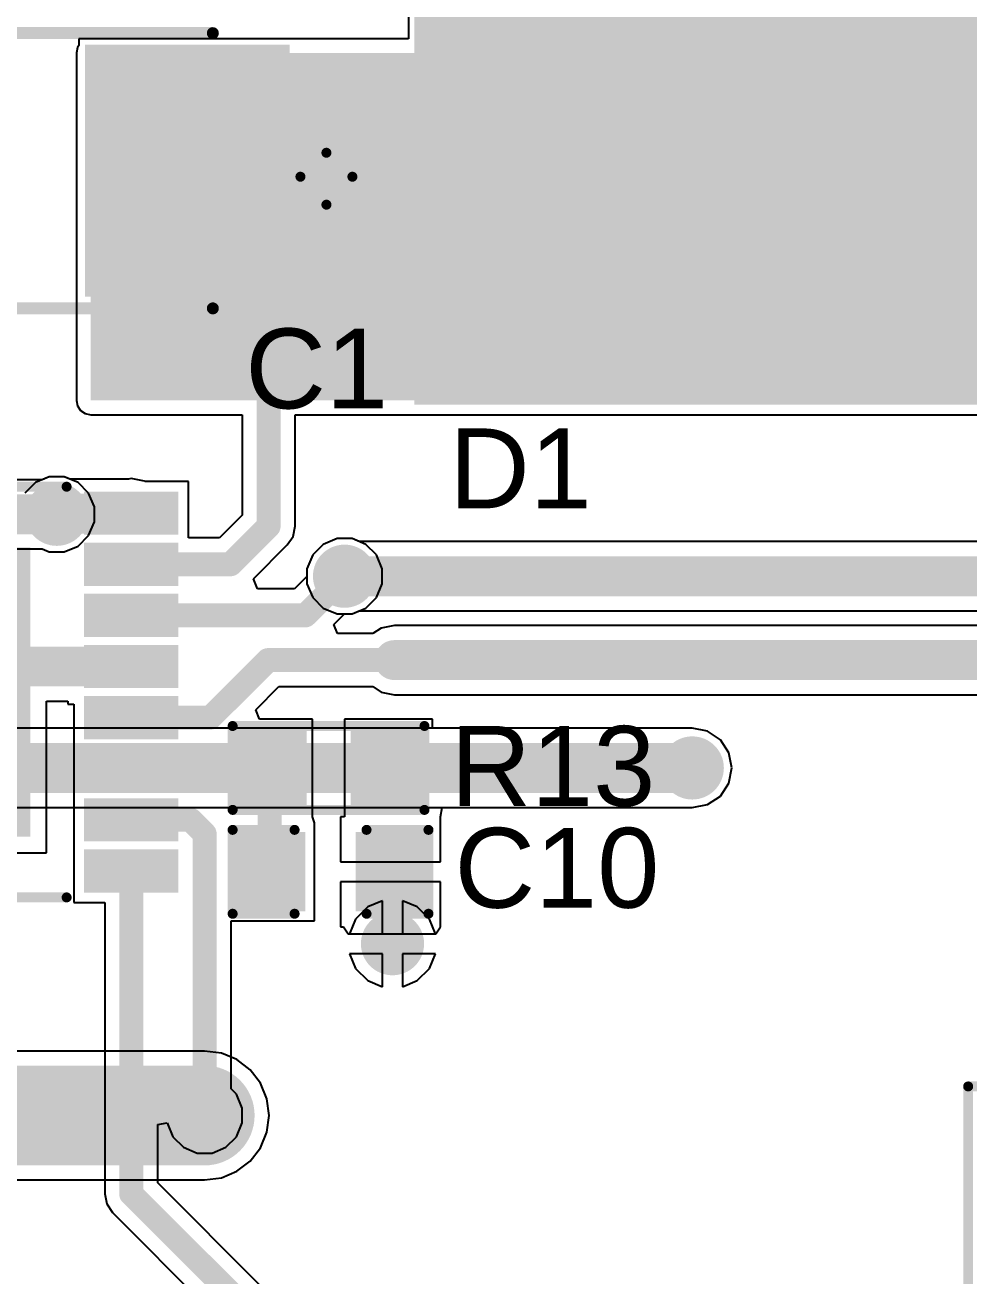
# Model space of a CAD drawing. Header units: millimetres. Extents: x -11 to 156, y -11 to 109.
# Drawn here: x 10.29 to 22.29, y 39.59 to 55.5 of the extents above; entities that cross this region are included whole.
import ezdxf

# ---------------------------------------------------------------- set-up
doc = ezdxf.new("R2010")
doc.units = ezdxf.units.MM
for name, color, linetype in [('BottomLayer', 5, 'Continuous'), ('BottomSolder', 6, 'Continuous'), ('TopLayer', 1, 'Continuous'), ('TopOverlay', 2, 'Continuous'), ('TopPaste', 8, 'Continuous'), ('TopSolder', 216, 'Continuous'), ('ViaHoleLayer', 16, 'Continuous')]:
    doc.layers.add(name, color=color, linetype=linetype)
doc.styles.add('Arial', font='arial.ttf', dxfattribs={"height": 0.2})

# ---------------------------------------------------------------- blocks, each defined once
blk = doc.blocks.new('TSSOP_16_EP_12')
at = {"layer": 'TopLayer'}
for points in [[(-3.34999965, 2.50000135), (-2.24999931, 2.50000135), (-2.24999931, 2.05000225), (-3.34999965, 2.05000225)], [(2.24999931, 2.50000135), (3.34999965, 2.50000135), (3.34999965, 2.05000225), (2.24999931, 2.05000225)], [(-3.34999965, 1.85000011), (-2.24999931, 1.85000011), (-2.24999931, 1.40000101), (-3.34999965, 1.40000101)], [(-1.4699996, 1.79000023), (1.4699996, 1.79000023), (1.4699996, -1.79000023), (-1.4699996, -1.79000023)], [(2.24999931, 1.85000011), (3.34999965, 1.85000011), (3.34999965, 1.40000101), (2.24999931, 1.40000101)], [(-3.34999965, 1.20000141), (-2.24999931, 1.20000141), (-2.24999931, 0.75000231), (-3.34999965, 0.75000231)], [(2.24999931, 1.20000141), (3.34999965, 1.20000141), (3.34999965, 0.75000231), (2.24999931, 0.75000231)], [(-3.34999965, 0.55000017), (-2.24999931, 0.55000017), (-2.24999931, 0.10000107), (-3.34999965, 0.10000107)], [(2.24999931, 0.55000017), (3.34999965, 0.55000017), (3.34999965, 0.10000107), (2.24999931, 0.10000107)], [(-3.34999965, -0.09999852999999999), (-2.24999931, -0.09999852999999999), (-2.24999931, -0.54999763), (-3.34999965, -0.54999763)], [(2.24999931, -0.09999852999999999), (3.34999965, -0.09999852999999999), (3.34999965, -0.54999763), (2.24999931, -0.54999763)], [(-3.34999965, -0.74999977), (-2.24999931, -0.74999977), (-2.24999931, -1.19999887), (-3.34999965, -1.19999887)], [(2.24999931, -0.74999977), (3.34999965, -0.74999977), (3.34999965, -1.19999887), (2.24999931, -1.19999887)], [(-3.34999965, -1.39999847), (-2.24999931, -1.39999847), (-2.24999931, -1.84999757), (-3.34999965, -1.84999757)], [(2.24999931, -1.39999847), (3.34999965, -1.39999847), (3.34999965, -1.84999757), (2.24999931, -1.84999757)], [(-3.34999965, -2.04999971), (-2.24999931, -2.04999971), (-2.24999931, -2.49999881), (-3.34999965, -2.49999881)], [(2.24999931, -2.04999971), (3.34999965, -2.04999971), (3.34999965, -2.49999881), (2.24999931, -2.49999881)]]:
    blk.add_hatch(color=1, dxfattribs=at).paths.add_polyline_path(points)
at = {"layer": 'TopPaste'}
for points in [[(-3.34999965, 2.50000135), (-2.24999931, 2.50000135), (-2.24999931, 2.05000225), (-3.34999965, 2.05000225)], [(2.24999931, 2.50000135), (3.34999965, 2.50000135), (3.34999965, 2.05000225), (2.24999931, 2.05000225)], [(-3.34999965, 1.85000011), (-2.24999931, 1.85000011), (-2.24999931, 1.40000101), (-3.34999965, 1.40000101)], [(-1.4699996, 1.79000023), (1.4699996, 1.79000023), (1.4699996, -1.79000023), (-1.4699996, -1.79000023)], [(2.24999931, 1.85000011), (3.34999965, 1.85000011), (3.34999965, 1.40000101), (2.24999931, 1.40000101)], [(-3.34999965, 1.20000141), (-2.24999931, 1.20000141), (-2.24999931, 0.75000231), (-3.34999965, 0.75000231)], [(2.24999931, 1.20000141), (3.34999965, 1.20000141), (3.34999965, 0.75000231), (2.24999931, 0.75000231)], [(-3.34999965, 0.55000017), (-2.24999931, 0.55000017), (-2.24999931, 0.10000107), (-3.34999965, 0.10000107)], [(2.24999931, 0.55000017), (3.34999965, 0.55000017), (3.34999965, 0.10000107), (2.24999931, 0.10000107)], [(-3.34999965, -0.09999852999999999), (-2.24999931, -0.09999852999999999), (-2.24999931, -0.54999763), (-3.34999965, -0.54999763)], [(2.24999931, -0.09999852999999999), (3.34999965, -0.09999852999999999), (3.34999965, -0.54999763), (2.24999931, -0.54999763)], [(-3.34999965, -0.74999977), (-2.24999931, -0.74999977), (-2.24999931, -1.19999887), (-3.34999965, -1.19999887)], [(2.24999931, -0.74999977), (3.34999965, -0.74999977), (3.34999965, -1.19999887), (2.24999931, -1.19999887)], [(-3.34999965, -1.39999847), (-2.24999931, -1.39999847), (-2.24999931, -1.84999757), (-3.34999965, -1.84999757)], [(2.24999931, -1.39999847), (3.34999965, -1.39999847), (3.34999965, -1.84999757), (2.24999931, -1.84999757)], [(-3.34999965, -2.04999971), (-2.24999931, -2.04999971), (-2.24999931, -2.49999881), (-3.34999965, -2.49999881)], [(2.24999931, -2.04999971), (3.34999965, -2.04999971), (3.34999965, -2.49999881), (2.24999931, -2.49999881)]]:
    blk.add_hatch(color=8, dxfattribs=at).paths.add_polyline_path(points)
at = {"layer": 'TopSolder'}
for points in [[(-3.39999955, 2.55000125), (-2.19999941, 2.55000125), (-2.19999941, 2.00000235), (-3.39999955, 2.00000235)], [(2.19999941, 2.55000125), (3.39999955, 2.55000125), (3.39999955, 2.00000235), (2.19999941, 2.00000235)], [(-3.39999955, 1.90000001), (-2.19999941, 1.90000001), (-2.19999941, 1.35000111), (-3.39999955, 1.35000111)], [(-1.5199995, 1.84000013), (1.5199995, 1.84000013), (1.5199995, -1.84000013), (-1.5199995, -1.84000013)], [(2.19999941, 1.90000001), (3.39999955, 1.90000001), (3.39999955, 1.35000111), (2.19999941, 1.35000111)], [(-3.39999955, 1.25000131), (-2.19999941, 1.25000131), (-2.19999941, 0.70000241), (-3.39999955, 0.70000241)], [(2.19999941, 1.25000131), (3.39999955, 1.25000131), (3.39999955, 0.70000241), (2.19999941, 0.70000241)], [(-3.39999955, 0.6000000699999999), (-2.19999941, 0.6000000699999999), (-2.19999941, 0.05000117), (-3.39999955, 0.05000117)], [(2.19999941, 0.6000000699999999), (3.39999955, 0.6000000699999999), (3.39999955, 0.05000117), (2.19999941, 0.05000117)], [(-3.39999955, -0.04999863), (-2.19999941, -0.04999863), (-2.19999941, -0.59999753), (-3.39999955, -0.59999753)], [(2.19999941, -0.04999863), (3.39999955, -0.04999863), (3.39999955, -0.59999753), (2.19999941, -0.59999753)], [(-3.39999955, -0.69999987), (-2.19999941, -0.69999987), (-2.19999941, -1.24999877), (-3.39999955, -1.24999877)], [(2.19999941, -0.69999987), (3.39999955, -0.69999987), (3.39999955, -1.24999877), (2.19999941, -1.24999877)], [(-3.39999955, -1.34999857), (-2.19999941, -1.34999857), (-2.19999941, -1.89999747), (-3.39999955, -1.89999747)], [(2.19999941, -1.34999857), (3.39999955, -1.34999857), (3.39999955, -1.89999747), (2.19999941, -1.89999747)], [(-3.39999955, -1.99999981), (-2.19999941, -1.99999981), (-2.19999941, -2.54999871), (-3.39999955, -2.54999871)], [(2.19999941, -1.99999981), (3.39999955, -1.99999981), (3.39999955, -2.54999871), (2.19999941, -2.54999871)]]:
    blk.add_hatch(color=216, dxfattribs=at).paths.add_polyline_path(points)
at = {"layer": 'TopOverlay', "const_width": 0.127}
for points in [[(-1.9574002, 2.61160006), (1.9795998, 2.61160006)], [(-3.6043997, 2.159), (-3.6043997, 2.413)], [(-3.6043997, 2.413), (-3.4773997, 2.286)], [(-3.6043997, 2.159), (-3.4773997, 2.286)], [(-1.9574002, -2.61159752), (1.9795998, -2.61159752)]]:
    blk.add_lwpolyline(points, dxfattribs=at)
at = {"layer": 'TopOverlay', "const_width": 0.0635}
for points in [[(-1.9891502, 2.61160006, 1), (-1.9256502, 2.61160006, 1)], [(1.9478498, 2.61160006, 1), (2.0113498, 2.61160006, 1)], [(-3.636149699999999, 2.413, 1), (-3.572649699999999, 2.413, 1)], [(-3.636149699999999, 2.413, 1), (-3.572649699999999, 2.413, 1)], [(-3.5091497, 2.286, 1), (-3.4456497, 2.286, 1)], [(-3.5091497, 2.286, 1), (-3.4456497, 2.286, 1)], [(-3.636149699999999, 2.159, 1), (-3.572649699999999, 2.159, 1)], [(-3.636149699999999, 2.159, 1), (-3.572649699999999, 2.159, 1)], [(-1.9891502, -2.61159752, 1), (-1.9256502, -2.61159752, 1)], [(1.9478498, -2.61159752, 1), (2.0113498, -2.61159752, 1)]]:
    blk.add_lwpolyline(points, format="xyb", close=True, dxfattribs=at)
blk = doc.blocks.new('R___0603_45')
at = {"layer": 'TopLayer'}
for points in [[(-0.3809999999999999, 0.4445), (-0.3810000000000001, -0.4445), (-1.143, -0.4445), (-1.143, 0.4445)], [(1.143, 0.4445), (1.143, -0.4445), (0.3809999999999999, -0.4445), (0.3810000000000001, 0.4445)]]:
    blk.add_hatch(color=1, dxfattribs=at).paths.add_polyline_path(points)
at = {"layer": 'TopPaste'}
for points in [[(-0.3809999999999999, 0.4445), (-0.3810000000000001, -0.4445), (-1.143, -0.4445), (-1.143, 0.4445)], [(1.143, 0.4445), (1.143, -0.4445), (0.3809999999999999, -0.4445), (0.3810000000000001, 0.4445)]]:
    blk.add_hatch(color=8, dxfattribs=at).paths.add_polyline_path(points)
at = {"layer": 'TopSolder'}
for points in [[(-0.2793999999999999, 0.5460999999999999), (-0.2794, -0.5461), (-1.2446, -0.5460999999999999), (-1.2446, 0.5461)], [(1.2446, 0.5460999999999999), (1.2446, -0.5461), (0.2793999999999999, -0.5460999999999999), (0.2794, 0.5461)]]:
    blk.add_hatch(color=216, dxfattribs=at).paths.add_polyline_path(points)
at = {"layer": 'TopOverlay', "const_width": 0.127}
for points in [[(-1.2192, -0.5334), (-1.2192, 0.5334)], [(-1.2192, 0.5334), (1.2192, 0.5334)], [(1.2192, -0.5334), (1.2192, 0.5334)], [(-1.2192, -0.5334), (1.2192, -0.5334)]]:
    blk.add_lwpolyline(points, dxfattribs=at)
at = {"layer": 'TopOverlay', "const_width": 0.0635}
for points in [[(-1.25095, 0.5334, 1), (-1.18745, 0.5334, 1)], [(-1.25095, 0.5334, 1), (-1.18745, 0.5334, 1)], [(1.18745, 0.5334, 1), (1.25095, 0.5334, 1)], [(1.18745, 0.5334, 1), (1.25095, 0.5334, 1)], [(-1.25095, -0.5334, 1), (-1.18745, -0.5334, 1)], [(-1.25095, -0.5334, 1), (-1.18745, -0.5334, 1)], [(1.18745, -0.5334, 1), (1.25095, -0.5334, 1)], [(1.18745, -0.5334, 1), (1.25095, -0.5334, 1)]]:
    blk.add_lwpolyline(points, format="xyb", close=True, dxfattribs=at)
blk = doc.blocks.new('THC2818_4R7M_65')
at = {"layer": 'TopOverlay', "const_width": 0.127}
for points in [[(-13.9581636, -7.796237899999999), (-13.9581636, 12.0157621)], [(13.9818364, -7.796237899999999), (-13.9581636, -7.796237899999999)]]:
    blk.add_lwpolyline(points, dxfattribs=at)
at = {"layer": 'TopOverlay', "const_width": 0.0635}
blk.add_lwpolyline([(-13.9899136, -7.796237899999999, 1), (-13.9264136, -7.796237899999999, 1)], format="xyb", close=True, dxfattribs=at)
blk.add_lwpolyline([(-13.9899136, -7.796237899999999, 1), (-13.9264136, -7.796237899999999, 1)], format="xyb", close=True, dxfattribs=at)
blk = doc.blocks.new('VS_48CTQ060S_M3_91')
at = {"layer": 'TopLayer'}
blk.add_hatch(color=1, dxfattribs=at).paths.add_polyline_path([(-5.715, 9.780000759999998), (5.715, 9.780000759999998), (5.715, 0.89000076), (-5.715, 0.89000076)])
at = {"layer": 'TopPaste'}
blk.add_hatch(color=8, dxfattribs=at).paths.add_polyline_path([(-5.715, 9.780000759999998), (5.715, 9.780000759999998), (5.715, 0.89000076), (-5.715, 0.89000076)])
at = {"layer": 'TopSolder'}
blk.add_hatch(color=216, dxfattribs=at).paths.add_polyline_path([(-5.8166, 9.88160076), (5.8166, 9.88160076), (5.8166, 0.78840076), (-5.8166, 0.78840076)])
blk = doc.blocks.new('C___0603_115')
at = {"layer": 'TopLayer'}
for points in [[(-0.3809999999999999, 0.4445), (-0.3809999999999999, -0.4445), (-1.143, -0.4445), (-1.143, 0.4445)], [(1.143, 0.4445), (1.143, -0.4445), (0.3809999999999999, -0.4445), (0.3809999999999999, 0.4445)]]:
    blk.add_hatch(color=1, dxfattribs=at).paths.add_polyline_path(points)
at = {"layer": 'TopPaste'}
for points in [[(-0.3809999999999999, 0.4445), (-0.3809999999999999, -0.4445), (-1.143, -0.4445), (-1.143, 0.4445)], [(1.143, 0.4445), (1.143, -0.4445), (0.3809999999999999, -0.4445), (0.3809999999999999, 0.4445)]]:
    blk.add_hatch(color=8, dxfattribs=at).paths.add_polyline_path(points)
at = {"layer": 'TopSolder'}
for points in [[(-0.3210001199999999, 0.50449988), (-0.3210001199999999, -0.50449988), (-1.20299988, -0.50449988), (-1.20299988, 0.50449988)], [(1.20299988, 0.50449988), (1.20299988, -0.50449988), (0.3210001199999999, -0.50449988), (0.3210001199999999, 0.50449988)]]:
    blk.add_hatch(color=216, dxfattribs=at).paths.add_polyline_path(points)
at = {"layer": 'TopOverlay', "const_width": 0.127}
for points in [[(-1.2446, 0.5334), (-1.2446, -0.5334)], [(-0.4571999999999999, 0.5334), (-1.2446, 0.5334)], [(1.2446, 0.5334), (0.4571999999999999, 0.5334)], [(1.2446, 0.5334), (1.2446, -0.5334)], [(-0.4571999999999999, -0.5334), (-1.2446, -0.5334)], [(1.2446, -0.5334), (0.4571999999999999, -0.5334)]]:
    blk.add_lwpolyline(points, dxfattribs=at)
at = {"layer": 'TopOverlay', "const_width": 0.0635}
for points in [[(-1.27635, 0.5334, 1), (-1.21285, 0.5334, 1)], [(-1.27635, 0.5334, 1), (-1.21285, 0.5334, 1)], [(-0.4889499999999999, 0.5334, 1), (-0.42545, 0.5334, 1)], [(0.42545, 0.5334, 1), (0.4889499999999999, 0.5334, 1)], [(1.21285, 0.5334, 1), (1.27635, 0.5334, 1)], [(1.21285, 0.5334, 1), (1.27635, 0.5334, 1)], [(-1.27635, -0.5334, 1), (-1.21285, -0.5334, 1)], [(-1.27635, -0.5334, 1), (-1.21285, -0.5334, 1)], [(-0.4889499999999999, -0.5334, 1), (-0.42545, -0.5334, 1)], [(0.42545, -0.5334, 1), (0.4889499999999999, -0.5334, 1)], [(1.21285, -0.5334, 1), (1.27635, -0.5334, 1)], [(1.21285, -0.5334, 1), (1.27635, -0.5334, 1)]]:
    blk.add_lwpolyline(points, format="xyb", close=True, dxfattribs=at)
blk = doc.blocks.new('C____C_124')
at = {"layer": 'TopLayer'}
for points in [[(-3.89999982, 1.49999954), (-1.49999954, 1.49999954), (-1.49999954, -1.49999954), (-3.89999982, -1.49999954)], [(1.49999954, 1.49999954), (3.89999982, 1.49999954), (3.89999982, -1.49999954), (1.49999954, -1.49999954)]]:
    blk.add_hatch(color=1, dxfattribs=at).paths.add_polyline_path(points)
at = {"layer": 'TopPaste'}
for points in [[(-3.89999982, 1.49999954), (-1.49999954, 1.49999954), (-1.49999954, -1.49999954), (-3.89999982, -1.49999954)], [(1.49999954, 1.49999954), (3.89999982, 1.49999954), (3.89999982, -1.49999954), (1.49999954, -1.49999954)]]:
    blk.add_hatch(color=8, dxfattribs=at).paths.add_polyline_path(points)
at = {"layer": 'TopSolder'}
for points in [[(-4.00159982, 1.60159954), (-1.39839954, 1.60159954), (-1.39839954, -1.60159954), (-4.00159982, -1.60159954)], [(1.39839954, 1.60159954), (4.00159982, 1.60159954), (4.00159982, -1.60159954), (1.39839954, -1.60159954)]]:
    blk.add_hatch(color=216, dxfattribs=at).paths.add_polyline_path(points)
at = {"layer": 'TopOverlay'}
for points, const_width in [([(3.04999898, 1.74999904), (-3.02507396, 1.74999904)], 0.1524), ([(-4.46860168, 0.43140122), (-4.46860168, -0.22899878)], 0.127), ([(-4.138401679999999, 0.07580122), (-4.79880168, 0.07580122)], 0.127), ([(3.04999898, -1.74999904), (-3.02507396, -1.74999904)], 0.1524)]:
    blk.add_lwpolyline(points, dxfattribs=dict(at, const_width=const_width))
for points, const_width in [([(-3.06317396, 1.74999904, 1), (-2.98697396, 1.74999904, 1)], 0.0762), ([(3.01189898, 1.74999904, 1), (3.08809898, 1.74999904, 1)], 0.0762), ([(-4.50035168, 0.43140122, 1), (-4.43685168, 0.43140122, 1)], 0.0635), ([(-4.830551679999999, 0.07580122, 1), (-4.76705168, 0.07580122, 1)], 0.0635), ([(-4.17015168, 0.07580122, 1), (-4.10665168, 0.07580122, 1)], 0.0635), ([(-4.50035168, -0.22899878, 1), (-4.43685168, -0.22899878, 1)], 0.0635), ([(-3.06317396, -1.74999904, 1), (-2.98697396, -1.74999904, 1)], 0.0762), ([(3.01189898, -1.74999904, 1), (3.08809898, -1.74999904, 1)], 0.0762)]:
    blk.add_lwpolyline(points, format="xyb", close=True, dxfattribs=dict(at, const_width=const_width))

msp = doc.modelspace()

# ---------------------------------------------------------------- hatches: boundary and pattern name
at = {"layer": 'BottomLayer'}
h = msp.add_hatch(color=5, dxfattribs=at)
edge = h.paths.add_edge_path()
edge.add_arc((10.6934, 49.276), 0.2999994, 0, 360)
h = msp.add_hatch(color=5, dxfattribs=at)
edge = h.paths.add_edge_path()
edge.add_arc((14.351, 48.4886), 0.2999994, 0, 360)
h = msp.add_hatch(color=5, dxfattribs=at)
edge = h.paths.add_edge_path()
edge.add_arc((18.7706, 46.0502), 0.2999994, 0, 360)
h = msp.add_hatch(color=5, dxfattribs=at)
edge = h.paths.add_edge_path()
edge.add_arc((14.9606, 43.815), 0.2999994, 0, 360)
h = msp.add_hatch(color=5, dxfattribs=at)
edge = h.paths.add_edge_path()
edge.add_arc((12.573, 41.6306), 0.2999994, 0, 360)
at = {"layer": 'BottomSolder'}
h = msp.add_hatch(color=6, dxfattribs=at)
edge = h.paths.add_edge_path()
edge.add_arc((10.6934, 49.276), 0.4015993999999999, 0, 360)
h = msp.add_hatch(color=6, dxfattribs=at)
edge = h.paths.add_edge_path()
edge.add_arc((14.351, 48.4886), 0.4015993999999999, 0, 360)
h = msp.add_hatch(color=6, dxfattribs=at)
edge = h.paths.add_edge_path()
edge.add_arc((18.7706, 46.0502), 0.4015993999999999, 0, 360)
h = msp.add_hatch(color=6, dxfattribs=at)
edge = h.paths.add_edge_path()
edge.add_arc((14.9606, 43.815), 0.4015993999999999, 0, 360)
h = msp.add_hatch(color=6, dxfattribs=at)
edge = h.paths.add_edge_path()
edge.add_arc((12.573, 41.6306), 0.4015993999999999, 0, 360)
at = {"layer": 'TopLayer'}
for points in [[(17.399, 54.7624), (31.8516, 54.7624), (31.8516, 60.75679999999999), (17.399, 60.75679999999999)], [(11.1252, 50.7238), (26.8732, 50.7238), (26.8732, 55.14339999999999), (11.1252, 55.14339999999999)]]:
    msp.add_hatch(color=1, dxfattribs=at).paths.add_polyline_path(points)
h = msp.add_hatch(color=1, dxfattribs=at)
edge = h.paths.add_edge_path()
edge.add_arc((10.6934, 49.276), 0.2999994, 0, 360)
h = msp.add_hatch(color=1, dxfattribs=at)
edge = h.paths.add_edge_path()
edge.add_arc((14.351, 48.4886), 0.2999994, 0, 360)
h = msp.add_hatch(color=1, dxfattribs=at)
edge = h.paths.add_edge_path()
edge.add_arc((18.7706, 46.0502), 0.2999994, 0, 360)
h = msp.add_hatch(color=1, dxfattribs=at)
edge = h.paths.add_edge_path()
edge.add_arc((14.9606, 43.815), 0.2999994, 0, 360)
h = msp.add_hatch(color=1, dxfattribs=at)
edge = h.paths.add_edge_path()
edge.add_arc((12.573, 41.6306), 0.2999994, 0, 360)
at = {"layer": 'TopSolder'}
h = msp.add_hatch(color=216, dxfattribs=at)
edge = h.paths.add_edge_path()
edge.add_arc((10.6934, 49.276), 0.4015993999999999, 0, 360)
h = msp.add_hatch(color=216, dxfattribs=at)
edge = h.paths.add_edge_path()
edge.add_arc((14.351, 48.4886), 0.4015993999999999, 0, 360)
h = msp.add_hatch(color=216, dxfattribs=at)
edge = h.paths.add_edge_path()
edge.add_arc((18.7706, 46.0502), 0.4015993999999999, 0, 360)
h = msp.add_hatch(color=216, dxfattribs=at)
edge = h.paths.add_edge_path()
edge.add_arc((14.9606, 43.815), 0.4015993999999999, 0, 360)
h = msp.add_hatch(color=216, dxfattribs=at)
edge = h.paths.add_edge_path()
edge.add_arc((12.573, 41.6306), 0.4015993999999999, 0, 360)
at = {"layer": 'ViaHoleLayer'}
h = msp.add_hatch(color=16, dxfattribs=at)
edge = h.paths.add_edge_path()
edge.add_arc((10.6934, 49.276), 0.1499997, 0, 360)
h = msp.add_hatch(color=16, dxfattribs=at)
edge = h.paths.add_edge_path()
edge.add_arc((14.351, 48.4886), 0.1499997, 0, 360)
h = msp.add_hatch(color=16, dxfattribs=at)
edge = h.paths.add_edge_path()
edge.add_arc((18.7706, 46.0502), 0.1499997, 0, 360)
h = msp.add_hatch(color=16, dxfattribs=at)
edge = h.paths.add_edge_path()
edge.add_arc((14.9606, 43.815), 0.1499997, 0, 360)
h = msp.add_hatch(color=16, dxfattribs=at)
edge = h.paths.add_edge_path()
edge.add_arc((12.573, 41.6306), 0.1499997, 0, 360)

# ---------------------------------------------------------------- linework, layer by layer
at = {"layer": 'BottomLayer'}
for p, q in [((10.50772854, 49.7162582), (5.99896184, 49.7162582)), ((10.59836082, 49.7537994), (10.50772854, 49.7162582)), ((10.78843918, 49.7537994), (10.59836082, 49.7537994)), ((10.96405224, 49.68105887999999), (10.78843918, 49.7537994)), ((11.09845888, 49.54665223999999), (10.96405224, 49.68105887999999)), ((11.1711994, 49.37103918), (11.09845888, 49.54665223999999)), ((11.1711994, 49.18096082), (11.1711994, 49.37103918)), ((11.09845888, 49.00534776), (11.1711994, 49.18096082)), ((10.96405224, 48.87094112), (11.09845888, 49.00534776)), ((10.78843918, 48.7982006), (10.96405224, 48.87094112)), ((14.08034776, 48.89365888), (13.94594112, 48.75925224)), ((14.25596082, 48.96639939999999), (14.08034776, 48.89365888)), ((14.44603918, 48.96639939999999), (14.25596082, 48.96639939999999)), ((14.53667146, 48.9288582), (14.44603918, 48.96639939999999)), ((24.05923814, 48.9288582), (14.53667146, 48.9288582)), ((8.2867373, 48.83574179999999), (10.50772854, 48.83574179999999)), ((10.50772854, 48.83574179999999), (10.59836082, 48.7982006)), ((10.59836082, 48.7982006), (10.78843918, 48.7982006)), ((13.94594112, 48.75925224), (13.8732006, 48.58363918)), ((13.8732006, 48.58363918), (13.8732006, 48.39356082)), ((13.8732006, 48.39356082), (13.94594112, 48.21794776)), ((13.94594112, 48.21794776), (14.08034776, 48.08354112)), ((14.08034776, 48.08354112), (14.25596082, 48.0108006)), ((14.44603918, 48.0108006), (14.53667146, 48.0483418)), ((14.53667146, 48.0483418), (24.24159998, 48.0483418)), ((14.25596082, 48.0108006), (14.44603918, 48.0108006)), ((18.7706, 46.5552028), (4.73037916, 46.5552028)), ((18.9638559, 46.51676244), (18.7706, 46.5552028)), ((19.12769098, 46.40729098), (18.9638559, 46.51676244)), ((19.23716244, 46.2434559), (19.12769098, 46.40729098)), ((19.2756028, 46.0502), (19.23716244, 46.2434559)), ((19.23716244, 45.8569441), (19.2756028, 46.0502)), ((19.12769098, 45.69310902), (19.23716244, 45.8569441)), ((18.9638559, 45.58363756), (19.12769098, 45.69310902)), ((4.521199999999999, 45.5451972), (18.7706, 45.5451972)), ((18.7706, 45.5451972), (18.9638559, 45.58363756)), ((14.64678554, 44.2846587), (14.4909413, 44.12881445999999)), ((14.8336, 44.3620398), (14.64678554, 44.2846587)), ((14.8336, 43.942), (14.8336, 44.3620398)), ((15.27441446, 44.2846587), (15.0876, 44.3620398)), ((15.0876, 44.3620398), (15.0876, 43.942)), ((15.4302587, 44.12881445999999), (15.27441446, 44.2846587)), ((14.4909413, 44.12881445999999), (14.4135602, 43.942)), ((15.5076398, 43.942), (15.4302587, 44.12881445999999)), ((14.4135602, 43.942), (14.8336, 43.942)), ((15.0876, 43.942), (15.5076398, 43.942)), ((14.8336, 43.688), (14.4135602, 43.688)), ((14.4135602, 43.688), (14.4909413, 43.50118554)), ((14.8336, 43.2679602), (14.8336, 43.688)), ((15.5076398, 43.688), (15.0876, 43.688)), ((15.0876, 43.688), (15.0876, 43.2679602)), ((15.4302587, 43.50118554), (15.5076398, 43.688)), ((14.4909413, 43.50118554), (14.64678554, 43.34534129999999)), ((15.27441446, 43.34534129999999), (15.4302587, 43.50118554)), ((14.64678554, 43.34534129999999), (14.8336, 43.2679602)), ((15.0876, 43.2679602), (15.27441446, 43.34534129999999)), ((12.573, 42.45041294), (7.670799999999999, 42.45041294)), ((12.78518398, 42.42247802), (12.573, 42.45041294)), ((12.98290774, 42.34057825999999), (12.78518398, 42.42247802)), ((13.15269404, 42.21029404), (12.98290774, 42.34057825999999)), ((13.28297826, 42.0405052), (13.15269404, 42.21029404)), ((13.36487802, 41.84278398), (13.28297826, 42.0405052)), ((13.39281294, 41.6306), (13.36487802, 41.84278398)), ((13.36487802, 41.41841602), (13.39281294, 41.6306)), ((13.28297826, 41.2206948), (13.36487802, 41.41841602)), ((13.15269404, 41.05090595999999), (13.28297826, 41.2206948)), ((12.98290774, 40.92062174), (13.15269404, 41.05090595999999)), ((12.78518398, 40.83872198), (12.98290774, 40.92062174)), ((7.670799999999999, 40.81078706), (12.573, 40.81078706)), ((12.573, 40.81078706), (12.78518398, 40.83872198))]:
    msp.add_line(p, q, dxfattribs=at)
for points, const_width in [([(5.8166, 49.276), (10.6934, 49.276)], 0.508), ([(14.351, 48.4886), (24.24159998, 48.4886)], 0.508), ([(4.521199999999999, 46.0502), (18.7706, 46.0502)], 0.635), ([(7.670799999999999, 41.6306), (12.573, 41.6306)], 1.27)]:
    msp.add_lwpolyline(points, dxfattribs=dict(at, const_width=const_width))
for points, const_width in [([(10.5664, 49.276, 1), (10.8204, 49.276, 1)], 0.254), ([(14.224, 48.4886, 1), (14.478, 48.4886, 1)], 0.254), ([(18.61185, 46.0502, 1), (18.92935, 46.0502, 1)], 0.3175), ([(12.2555, 41.6306, 1), (12.8905, 41.6306, 1)], 0.635)]:
    msp.add_lwpolyline(points, format="xyb", close=True, dxfattribs=dict(at, const_width=const_width))
at = {"layer": 'TopLayer'}
for p, q in [((15.1638, 59.52009431999999), (15.1638, 55.32468234)), ((10.95771748, 55.21277248000001), (10.94391766, 55.14339999999999)), ((10.97419954, 55.23744096), (10.95771748, 55.21277248000001)), ((11.11473012, 55.32259953999999), (10.97419954, 55.32259953999999)), ((10.97419954, 55.32259953999999), (10.97419954, 55.23744096)), ((11.1252, 55.32468234), (11.11473012, 55.32259953999999)), ((15.1638, 55.32468234), (11.1252, 55.32468234)), ((10.94391766, 55.14339999999999), (10.94391766, 50.7238)), ((10.94391766, 50.7238), (10.95771748, 50.65442752)), ((10.95771748, 50.65442752), (10.99701382, 50.59561382)), ((10.99701382, 50.59561382), (11.05582752, 50.55631748)), ((11.05582752, 50.55631748), (11.1252, 50.54251766)), ((11.1252, 50.54251766), (13.04913062, 50.54251766)), ((13.04913062, 50.54251766), (13.04913062, 49.26305361999999)), ((13.72246938, 49.1236), (13.72246938, 50.54251766)), ((13.72246938, 50.54251766), (16.06468212, 50.54251766)), ((16.06468212, 50.54251766), (16.0796986, 50.53953062)), ((16.0796986, 50.53953062), (16.09471508, 50.54251766)), ((16.09471508, 50.54251766), (26.8732, 50.54251766)), ((10.42274776, 49.68105887999999), (10.28834112, 49.54665223999999)), ((10.59836082, 49.7537994), (10.42274776, 49.68105887999999)), ((10.78843918, 49.7537994), (10.59836082, 49.7537994)), ((10.8616877, 49.7234591), (10.78843918, 49.7537994)), ((11.6029994, 49.7234591), (10.8616877, 49.7234591)), ((11.63919948, 49.73065999999999), (11.6029994, 49.7234591)), ((11.80767768, 49.69714723999999), (11.63919948, 49.73065999999999)), ((11.81358572, 49.69320008), (11.80767768, 49.69714723999999)), ((12.36699838, 49.69320008), (11.81358572, 49.69320008)), ((12.36699838, 48.97706994), (12.36699838, 49.69320008)), ((13.04913062, 49.26305361999999), (12.76314694, 48.97706994)), ((13.69684078, 48.99476103999999), (13.72246938, 49.1236)), ((12.76314694, 48.97706994), (12.36699838, 48.97706994)), ((13.19239424, 48.45407124), (13.6238615, 48.8855385)), ((13.6238615, 48.8855385), (13.69684078, 48.99476103999999)), ((14.08034776, 48.89365888), (13.94594112, 48.75925224)), ((14.25596082, 48.96639939999999), (14.08034776, 48.89365888)), ((14.44603918, 48.96639939999999), (14.25596082, 48.96639939999999)), ((14.62165224, 48.89365888), (14.44603918, 48.96639939999999)), ((14.75605888, 48.75925224), (14.62165224, 48.89365888)), ((13.94594112, 48.75925224), (13.8732006, 48.58363918)), ((14.8287994, 48.58363918), (14.75605888, 48.75925224)), ((13.8732006, 48.58363918), (13.8732006, 48.48692613999999)), ((14.8287994, 48.39356082), (14.8287994, 48.58363918)), ((13.24500018, 48.32707124), (13.19239424, 48.45407124)), ((13.8732006, 48.48692613999999), (13.7133457, 48.32707124)), ((14.75605888, 48.21794776), (14.8287994, 48.39356082)), ((13.7133457, 48.32707124), (13.24500018, 48.32707124)), ((14.62165224, 48.08354112), (14.75605888, 48.21794776)), ((14.44603918, 48.0108006), (14.62165224, 48.08354112)), ((14.2143226, 47.87580214), (14.34932106, 48.0108006)), ((14.34932106, 48.0108006), (14.44603918, 48.0108006)), ((14.2629255, 47.75846938), (14.2143226, 47.87580214)), ((14.71264266, 47.75846938), (14.2629255, 47.75846938)), ((14.81751926, 47.82854544), (14.71264266, 47.75846938)), ((14.986, 47.8620582), (14.81751926, 47.82854544)), ((24.93583786, 47.8620582), (14.986, 47.8620582)), ((13.22195476, 46.78983276), (13.51725262, 47.08513061999999)), ((13.51725262, 47.08513061999999), (14.71264266, 47.08513061999999)), ((14.71264266, 47.08513061999999), (14.81751926, 47.01505456)), ((14.81751926, 47.01505456), (14.986, 46.9815418)), ((14.986, 46.9815418), (25.1181997, 46.9815418)), ((10.5631996, 44.97140104), (10.5631996, 46.90014241999999)), ((10.5631996, 46.90014241999999), (10.83520058, 46.90014241999999)), ((10.83520058, 46.90014241999999), (10.83520058, 46.86140234)), ((10.83520058, 46.86140234), (10.91140058, 46.86140234)), ((10.91140058, 46.86140234), (10.91140058, 45.6376024)), ((13.27055766, 46.67249999999999), (13.22195476, 46.78983276)), ((13.9446, 46.67249999999999), (13.27055766, 46.67249999999999)), ((13.9446, 45.42790762), (13.9446, 46.67249999999999)), ((15.4686, 46.67249999999999), (14.351, 46.67249999999999)), ((14.351, 46.67249999999999), (14.351, 45.42789999999999)), ((15.4686, 46.5552028), (15.4686, 46.67249999999999)), ((18.7706, 46.5552028), (15.4686, 46.5552028)), ((18.9638559, 46.51676244), (18.7706, 46.5552028)), ((19.12769098, 46.40729098), (18.9638559, 46.51676244)), ((19.23716244, 46.2434559), (19.12769098, 46.40729098)), ((19.2756028, 46.0502), (19.23716244, 46.2434559)), ((19.23716244, 45.8569441), (19.2756028, 46.0502)), ((19.12769098, 45.69310902), (19.23716244, 45.8569441)), ((18.9638559, 45.58363756), (19.12769098, 45.69310902)), ((10.91140058, 45.6376024), (10.91140058, 44.98760369999999)), ((15.57020254, 45.42789746), (15.59362642, 45.5451972)), ((15.59362642, 45.5451972), (18.7706, 45.5451972)), ((18.7706, 45.5451972), (18.9638559, 45.58363756)), ((13.94460508, 45.42790508), (13.9446, 45.42790762)), ((13.97000762, 45.35169746), (13.94460508, 45.42790508)), ((13.97, 45.31141814), (13.97000508, 45.35169746)), ((13.97000508, 45.35169746), (13.97000762, 45.35169746)), ((14.351, 45.42789999999999), (14.3002, 45.42789999999999)), ((14.3002, 45.42789999999999), (14.3002, 44.85639746)), ((15.5702, 44.85639746), (15.5702, 45.42789746)), ((15.5702, 45.42789746), (15.57020254, 45.42789746)), ((13.97, 44.1071), (13.97, 45.31141814)), ((8.966199999999999, 44.97140104), (10.5631996, 44.97140104)), ((10.91140058, 44.98760369999999), (10.91140058, 44.33760246)), ((14.3002, 44.85639746), (14.93520254, 44.85639746)), ((14.93520254, 44.85639746), (15.5702, 44.85639746)), ((14.93520254, 44.60239746), (14.3002, 44.60239746)), ((14.3002, 44.60239746), (14.3002, 44.0309)), ((15.5702, 44.60239746), (14.93520254, 44.60239746)), ((15.5702, 44.0309), (15.5702, 44.60239746)), ((10.91140058, 44.33760246), (11.3025301, 44.33760246)), ((11.3025301, 44.33760246), (11.3025301, 40.63400306)), ((12.90966938, 41.96964174), (12.90966938, 44.1071)), ((12.90966938, 44.1071), (13.97, 44.1071)), ((14.3002, 44.0309), (14.33608512, 44.0309)), ((14.33608512, 44.0309), (14.39548556, 43.942)), ((14.39548556, 43.942), (15.51079956, 43.942)), ((15.51079956, 43.942), (15.57020254, 44.0309)), ((15.57020254, 44.0309), (15.5702, 44.0309)), ((14.8336, 43.688), (14.4135602, 43.688)), ((14.4135602, 43.688), (14.4909413, 43.50118554)), ((14.8336, 43.2679602), (14.8336, 43.688)), ((15.5076398, 43.688), (15.0876, 43.688)), ((15.0876, 43.688), (15.0876, 43.2679602)), ((15.4302587, 43.50118554), (15.5076398, 43.688)), ((14.4909413, 43.50118554), (14.64678554, 43.34534129999999)), ((15.27441446, 43.34534129999999), (15.4302587, 43.50118554)), ((14.64678554, 43.34534129999999), (14.8336, 43.2679602)), ((15.0876, 43.2679602), (15.27441446, 43.34534129999999)), ((12.97805888, 41.90125224), (12.90966938, 41.96964174)), ((13.0507994, 41.72563917999999), (12.97805888, 41.90125224)), ((13.0507994, 41.53556082), (13.0507994, 41.72563917999999)), ((11.97586886, 41.51704675999999), (12.0952006, 41.53555828)), ((12.0952006, 41.53555828), (12.16794112, 41.35994776)), ((12.97805888, 41.35994776), (13.0507994, 41.53556082)), ((11.97586886, 40.77345668), (11.97586886, 41.51704675999999)), ((12.16794112, 41.35994776), (12.30234776, 41.22554112)), ((12.30234776, 41.22554112), (12.47796082, 41.1528006)), ((12.66803918, 41.1528006), (12.84365224, 41.22554112)), ((12.84365224, 41.22554112), (12.97805888, 41.35994776)), ((12.47796082, 41.1528006), (12.66803918, 41.1528006)), ((13.29246262, 39.45686292), (11.97586886, 40.77345668)), ((11.3025301, 40.63400306), (11.3281587, 40.50516409999999)), ((11.3281587, 40.50516409999999), (11.40113798, 40.39594156)), ((11.40113798, 40.39594156), (12.71773174, 39.07934779999999))]:
    msp.add_line(p, q, dxfattribs=at)
for points, const_width in [([(16.2814, 50.92599924), (20.574, 55.21859924)], 0.3048), ([(20.574, 55.21859924), (21.0566, 55.21859924)], 0.3048), ([(16.0796986, 50.8762), (18.1370986, 52.9336)], 0.3048), ([(18.1370986, 52.9336), (18.9992, 52.9336)], 0.3048), ([(13.3858, 51.0794), (13.6652, 51.3588)], 0.3048), ([(13.3858, 49.1236), (13.3858, 51.0794)], 0.3048), ([(10.6934, 49.276), (10.7006009, 49.2832009)], 0.508), ([(10.7006009, 49.2832009), (11.63199858, 49.2832009)], 0.508), ([(11.63199858, 49.2832009), (11.63919948, 49.2904018)], 0.508), ([(12.90260056, 48.64040056), (13.3858, 49.1236)], 0.3048), ([(11.63919948, 48.64040056), (12.90260056, 48.64040056)], 0.3048), ([(13.85279932, 47.99040186), (14.35099746, 48.4886)], 0.3048), ([(11.63919948, 47.99040186), (13.85279932, 47.99040186)], 0.3048), ([(9.164200619999999, 47.34040062), (11.63919948, 47.34040062)], 0.508), ([(12.64640092, 46.69040192), (13.377799, 47.4218)], 0.3048), ([(13.377799, 47.4218), (14.986, 47.4218)], 0.3048), ([(14.986, 47.4218), (25.1181997, 47.4218)], 0.508), ([(11.63919948, 46.69040192), (12.64640092, 46.69040192)], 0.3048), ([(14.9098, 46.0502), (18.7706, 46.0502)], 0.635), ([(11.63919948, 46.04040068), (11.64409914, 46.04530034)], 0.3048), ([(11.64409914, 46.04530034), (13.38090034, 46.04530034)], 0.3048), ([(13.38090034, 46.04530034), (13.3858, 46.0502)], 0.3048), ([(13.3858, 46.0502), (13.3985, 46.03749999999999)], 0.3048), ([(13.3985, 44.7421), (13.3985, 46.03749999999999)], 0.3048), ([(11.63919948, 45.39040198), (12.3944507, 45.39040198)], 0.3048), ([(12.3944507, 45.39040198), (12.573, 45.21185268)], 0.3048), ([(12.573, 41.6306), (12.573, 45.21185268)], 0.3048), ([(11.63919948, 40.63400306), (11.63919948, 44.74040074)], 0.3048), ([(13.3985, 44.7421), (13.4112, 44.7294)], 0.3048), ([(14.9352, 44.7294), (14.9606, 44.704)], 0.508), ([(14.9606, 43.815), (14.9606, 44.704)], 0.508), ([(11.63919948, 40.63400306), (13.05440112, 39.21880142)], 0.3048)]:
    msp.add_lwpolyline(points, dxfattribs=dict(at, const_width=const_width))
for points, const_width in [([(20.4978, 55.21859924, 1), (20.6502, 55.21859924, 1)], 0.1524), ([(20.4978, 55.21859924, 1), (20.6502, 55.21859924, 1)], 0.1524), ([(20.9804, 55.21859924, 1), (21.1328, 55.21859924, 1)], 0.1524), ([(18.0608986, 52.9336, 1), (18.2132986, 52.9336, 1)], 0.1524), ([(18.0608986, 52.9336, 1), (18.2132986, 52.9336, 1)], 0.1524), ([(18.923, 52.9336, 1), (19.0754, 52.9336, 1)], 0.1524), ([(13.589, 51.3588, 1), (13.7414, 51.3588, 1)], 0.1524), ([(13.3096, 51.0794, 1), (13.462, 51.0794, 1)], 0.1524), ([(13.3096, 51.0794, 1), (13.462, 51.0794, 1)], 0.1524), ([(16.2052, 50.92599924, 1), (16.3576, 50.92599924, 1)], 0.1524), ([(16.0034986, 50.8762, 1), (16.1558986, 50.8762, 1)], 0.1524), ([(10.5664, 49.276, 1), (10.8204, 49.276, 1)], 0.254), ([(10.5736009, 49.2832009, 1), (10.8276009, 49.2832009, 1)], 0.254), ([(10.5736009, 49.2832009, 1), (10.8276009, 49.2832009, 1)], 0.254), ([(11.50499858, 49.2832009, 1), (11.75899858, 49.2832009, 1)], 0.254), ([(11.50499858, 49.2832009, 1), (11.75899858, 49.2832009, 1)], 0.254), ([(11.51219948, 49.2904018, 1), (11.76619948, 49.2904018, 1)], 0.254), ([(13.3096, 49.1236, 1), (13.462, 49.1236, 1)], 0.1524), ([(13.3096, 49.1236, 1), (13.462, 49.1236, 1)], 0.1524), ([(11.56299948, 48.64040056, 1), (11.71539948, 48.64040056, 1)], 0.1524), ([(12.82640056, 48.64040056, 1), (12.97880056, 48.64040056, 1)], 0.1524), ([(12.82640056, 48.64040056, 1), (12.97880056, 48.64040056, 1)], 0.1524), ([(14.27479746, 48.4886, 1), (14.42719746, 48.4886, 1)], 0.1524), ([(11.56299948, 47.99040186, 1), (11.71539948, 47.99040186, 1)], 0.1524), ([(13.77659932, 47.99040186, 1), (13.92899932, 47.99040186, 1)], 0.1524), ([(13.77659932, 47.99040186, 1), (13.92899932, 47.99040186, 1)], 0.1524), ([(11.51219948, 47.34040062, 1), (11.76619948, 47.34040062, 1)], 0.254), ([(13.301599, 47.4218, 1), (13.453999, 47.4218, 1)], 0.1524), ([(13.301599, 47.4218, 1), (13.453999, 47.4218, 1)], 0.1524), ([(14.859, 47.4218, 1), (15.113, 47.4218, 1)], 0.254), ([(14.9098, 47.4218, 1), (15.0622, 47.4218, 1)], 0.1524), ([(11.56299948, 46.69040192, 1), (11.71539948, 46.69040192, 1)], 0.1524), ([(12.57020092, 46.69040192, 1), (12.72260092, 46.69040192, 1)], 0.1524), ([(12.57020092, 46.69040192, 1), (12.72260092, 46.69040192, 1)], 0.1524), ([(14.75105, 46.0502, 1), (15.06855, 46.0502, 1)], 0.3175), ([(18.61185, 46.0502, 1), (18.92935, 46.0502, 1)], 0.3175), ([(11.56299948, 46.04040068, 1), (11.71539948, 46.04040068, 1)], 0.1524), ([(11.56789914, 46.04530034, 1), (11.72029914, 46.04530034, 1)], 0.1524), ([(11.56789914, 46.04530034, 1), (11.72029914, 46.04530034, 1)], 0.1524), ([(13.30470034, 46.04530034, 1), (13.45710034, 46.04530034, 1)], 0.1524), ([(13.30470034, 46.04530034, 1), (13.45710034, 46.04530034, 1)], 0.1524), ([(13.3096, 46.0502, 1), (13.462, 46.0502, 1)], 0.1524), ([(13.3096, 46.0502, 1), (13.462, 46.0502, 1)], 0.1524), ([(13.3223, 46.03749999999999, 1), (13.4747, 46.03749999999999, 1)], 0.1524), ([(13.3223, 46.03749999999999, 1), (13.4747, 46.03749999999999, 1)], 0.1524), ([(11.56299948, 45.39040198, 1), (11.71539948, 45.39040198, 1)], 0.1524), ([(12.3182507, 45.39040198, 1), (12.4706507, 45.39040198, 1)], 0.1524), ([(12.3182507, 45.39040198, 1), (12.4706507, 45.39040198, 1)], 0.1524), ([(12.4968, 45.21185268, 1), (12.6492, 45.21185268, 1)], 0.1524), ([(12.4968, 45.21185268, 1), (12.6492, 45.21185268, 1)], 0.1524), ([(11.56299948, 44.74040074, 1), (11.71539948, 44.74040074, 1)], 0.1524), ([(13.3223, 44.7421, 1), (13.4747, 44.7421, 1)], 0.1524), ([(13.3223, 44.7421, 1), (13.4747, 44.7421, 1)], 0.1524), ([(13.335, 44.7294, 1), (13.4874, 44.7294, 1)], 0.1524), ([(14.8082, 44.7294, 1), (15.0622, 44.7294, 1)], 0.254), ([(14.8336, 44.704, 1), (15.0876, 44.704, 1)], 0.254), ([(14.8336, 44.704, 1), (15.0876, 44.704, 1)], 0.254), ([(14.8336, 43.815, 1), (15.0876, 43.815, 1)], 0.254), ([(12.4968, 41.6306, 1), (12.6492, 41.6306, 1)], 0.1524), ([(11.56299948, 40.63400306, 1), (11.71539948, 40.63400306, 1)], 0.1524), ([(11.56299948, 40.63400306, 1), (11.71539948, 40.63400306, 1)], 0.1524)]:
    msp.add_lwpolyline(points, format="xyb", close=True, dxfattribs=dict(at, const_width=const_width))

# ---------------------------------------------------------------- block references
for name, p, rotation in [('VS_48CTQ060S_M3_91', (21.0566, 60.5536), 180), ('C____C_124', (9.652, 53.6448), 180), ('C___0603_115', (14.1732, 44.7294), 180), ('THC2818_4R7M_65', (30.0736, 28.0416), 270)]:
    msp.add_blockref(name, p, dxfattribs=dict(rotation=rotation))
for name, p in [('TSSOP_16_EP_12', (8.839199999999998, 47.0154)), ('R___0603_45', (14.1478, 46.0502))]:
    msp.add_blockref(name, p)

# ---------------------------------------------------------------- texts
at = {"layer": 'TopOverlay', "style": 'Arial'}
for s, p in [('C1', (13.0896868, 50.6223651)), ('D1', (15.6804868, 49.3523651)), ('R13', (15.69761148, 45.5677651)), ('C10', (15.74841148, 44.27236509999999))]:
    msp.add_text(s, height=1.016, dxfattribs=at).set_placement(p)

doc.saveas('drawing.dxf')
